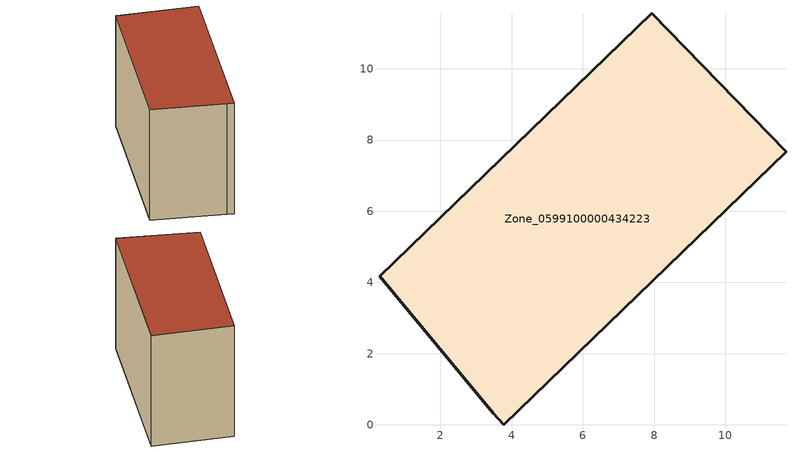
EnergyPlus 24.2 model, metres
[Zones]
Zone_0599100000434223
 floor ground (C_G): 0.29,4.17 7.93,11.56 11.7,7.67 3.77,0 3.48,0.33 z0
 wall outside (C_F): 3.77,0 11.7,7.67 7.93,11.56 0.29,4.17 3.48,0.33 3.77,0 z0:8.63
 roof outside (C_R): 0.29,4.17 3.48,0.33 3.77,0 11.7,7.67 7.93,11.56 z8.63
[BUILDING]
Pand.0599100000434223: North Axis=0; Terrain=City; Loads Convergence Tolerance Value=0.04; Temperature Convergence Tolerance Value=0.4; Solar Distribution=FullExterior; Maximum Number of Warmup Days=25; Minimum Number of Warmup Days=1
[Site:Location]
Rotterdam.The.Hague.AP_ZH_NLD Design_Conditions: Latitude=51.96; Longitude=4.45; Time Zone=1; Elevation=-4.5
[SITE:GROUNDTEMPERATURE:BUILDINGSURFACE]
18, 18, 18, 18, 18, 18, 18, 18, 18, 18, 18, 18
[MATERIAL] Thermal Absorptance=0.9; Solar Absorptance=0.7; Visible Absorptance=0.7
Name | Roughness | Thickness | Conductivity | Density | Specific Heat
G.TI.2006-2014 | MediumSmooth | 0.15 | 0.06 | 540 | 1210
F.TI.2006-2014 | Rough | 0.3 | 0.12 | 1920 | 840
R.TI.2006-2014 | MediumRough | 0.2 | 0.08 | 1500 | 1000
[CONSTRUCTION]
C_G: G.TI.2006-2014
C_F: F.TI.2006-2014
C_R: R.TI.2006-2014
[ZONE]
Zone_0599100000434223: Type=1; Multiplier=1; Ceiling Height=Autocalculate; Volume=Autocalculate; Floor Area=autocalculate; Part of Total Floor Area=Yes
[ZONEINFILTRATION:DESIGNFLOWRATE]
Infil_Zone_0599100000434223: Zone or ZoneList or Space or SpaceList=Zone_0599100000434223; Schedule=AlwaysOn; Design Flow Rate Calculation Method=Flow/Area; Flow Rate per Floor Area=0.0015; Constant Term Coefficient=1; Temperature Term Coefficient=0; Velocity Term Coefficient=0; Velocity Squared Term Coefficient=0
[HVACTEMPLATE:ZONE:IDEALLOADSAIRSYSTEM]
Zone_0599100000434223: Maximum Heating Supply Air Temperature=50; Minimum Cooling Supply Air Temperature=13; Maximum Heating Supply Air Humidity Ratio=0.0156; Minimum Cooling Supply Air Humidity Ratio=0.0077; Heating Limit=NoLimit; Cooling Limit=NoLimit; Dehumidification Control Type=ConstantSensibleHeatRatio; Cooling Sensible Heat Ratio=0.7; Dehumidification Setpoint=60; Humidification Control Type=None; Humidification Setpoint=30; Outdoor Air Method=None; Outdoor Air Flow Rate per Person=0.00944; Outdoor Air Flow Rate per Zone Floor Area=0; Outdoor Air Flow Rate per Zone=0; Demand Controlled Ventilation Type=None; Outdoor Air Economizer Type=NoEconomizer; Heat Recovery Type=None; Sensible Heat Recovery Effectiveness=0.7; Latent Heat Recovery Effectiveness=0.65
[ZONECONTROL:THERMOSTAT]
ThermostatControl_Zone_0599100000434223: Zone or ZoneList=Zone_0599100000434223; Control Type Schedule=DualSetpointControlType; Control 1=Thermostat_Zone_0599100000434223; Temperature Difference Between Cutout And Setpoint=0
[THERMOSTATSETPOINT:DUALSETPOINT]
Thermostat_Zone_0599100000434223: Heating Setpoint Temperature Schedule=HeatingSetpoint_Zone_0599100000434223; Cooling Setpoint Temperature Schedule=CoolingSetpoint_Zone_0599100000434223
[SCHEDULE:COMPACT]
HeatingSetpoint_Zone_0599100000434223: Through: 12/31, For: AllDays, Until: 24:00, 21
CoolingSetpoint_Zone_0599100000434223: Through: 12/31, For: AllDays, Until: 24:00, 24
DualSetpointControlType: Through: 12/31, For: AllDays, Until: 24:00, 4
AlwaysOn: Through: 12/31, For: AllDays, Until: 24:00, 1
